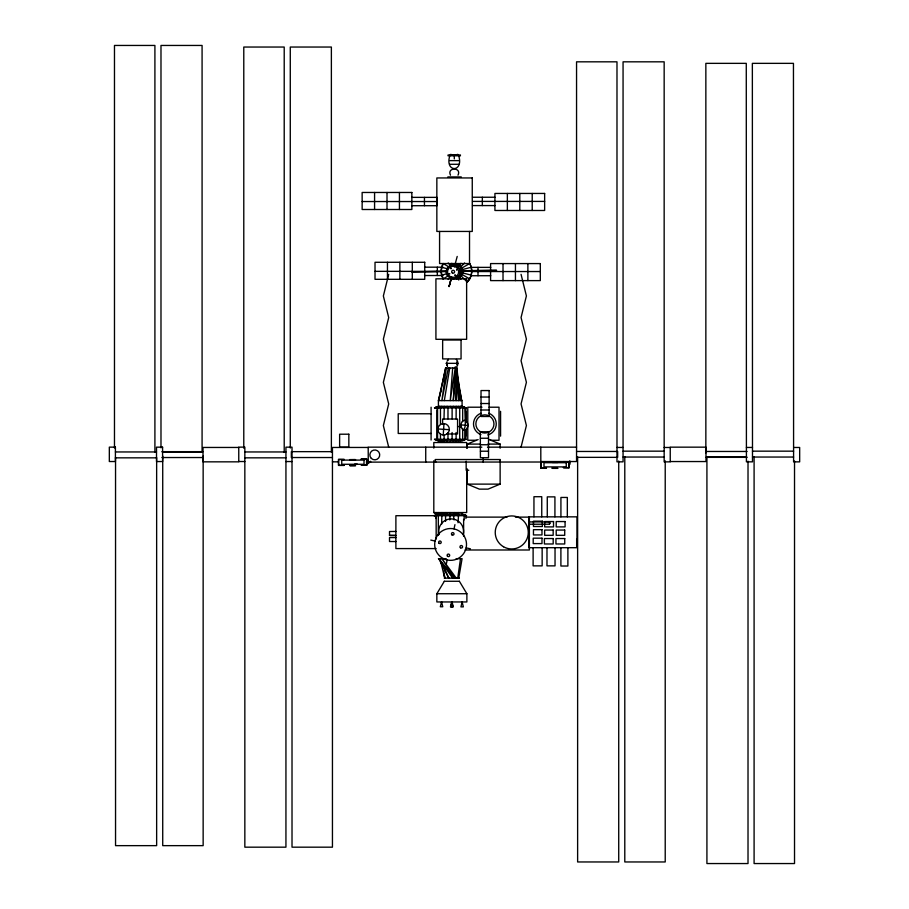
<?xml version="1.0" encoding="UTF-8"?>
<svg xmlns="http://www.w3.org/2000/svg" width="909" height="909" viewBox="0 0 909 909"><rect width="100%" height="100%" fill="white"/><g stroke="black" fill="none" stroke-linecap="round" stroke-linejoin="round"><path stroke-width="1.36" d="M500.132 460.658L500.132 484.122L488.053 489.133L479.338 489.133L467.249 484.122L467.249 468.942M456.113 418.844L456.159 406.368L459.715 407.925L459.715 439.32L458.613 440.967M443.626 429.128L443.967 423.583M443.251 435.013L443.592 429.514M458.738 155.814C463.92 172.767 444.592 172.767 449.773 155.814M452.671 367.997L450.25 400.608L455.216 367.997L453.307 400.608L456.113 367.997L456.159 400.608L456.682 367.997L458.613 400.608L456.875 367.997L445.535 367.997L438.808 400.608M448.478 275.779L443.103 278.881L441.047 271.212L443.103 263.53L448.478 266.632M449.08 273.723L449.864 273.836L449.126 273.529M461.738 273.439A7.726 7.726 0 0 1 456.273 278.904C463.704 277.256 463.692 265.587 456.25 263.962A7.726 7.726 0 0 1 461.738 269.439L461.999 271.439M460.965 279.12L459.727 276.972C465.533 273.961 462.931 264.258 456.398 264.553M461.102 275.916L467.249 282.063C472.021 277.234 473.044 269.428 469.692 263.53L462.158 267.882M446.296 367.997L441.876 400.608L448.364 367.997M465.488 425.242L467.896 425.537M457.727 578.158L460.499 558.671M441.649 524.152L441.876 514.119L438.627 512.551M471.021 275.745L490.78 275.711M458.738 578.158L462.079 558.671L456.159 558.671M444.331 400.608L449.739 367.997M444.001 418.844L444.331 406.368L440.456 407.925L440.456 424.31M446.251 564.25L447.183 559.989M454.023 528.89L454.954 524.641M445.728 367.997L438.411 400.608L438.411 406.368L434.582 407.925M388.7 274.382L383.359 295.982L388.7 317.571L383.359 339.171L388.7 360.771L383.359 382.371L388.7 403.971L383.359 425.571L388.7 447.16M521.062 447.114L526.402 425.526L521.062 403.926L526.402 382.325L521.062 360.725L526.402 339.125L521.062 317.536L526.402 295.936L521.062 274.336M451.398 277.915L449.091 286.551L451.716 276.825L449.091 286.54M464.113 430.093L465.363 425.389M457.204 256.44L454.386 266.973M441.342 389.734L438.411 400.608L462.079 400.608L462.079 406.368L465.908 407.925L461.681 406.368L464.942 407.925M449.785 519.914L450.25 512.551M458.034 522.743L458.613 514.119M458.011 175.164C461.988 167.051 446.512 167.051 450.489 175.164M459.727 265.439L460.965 263.292M459.375 581.271L466.874 593.725L466.874 601.951L436.843 601.951L436.843 593.725L444.353 581.271M454.5 512.551L453.307 514.119L454.034 519.914M451.182 268.655L450.989 267.905L450.784 268.655M452.114 418.844L452.114 407.925L453.307 406.368L456.113 407.925M440.456 407.925L441.876 406.368L437.57 407.925L437.57 439.32L439.99 440.967M448.171 279.427L450.807 276.791M461.102 266.496L464.613 262.985M445.558 521.334L445.558 515.676L447.183 514.119L449.785 515.676M438.331 535.446L438.331 515.676L439.99 514.119L436.013 512.551M450.25 440.967L452.114 439.32L452.114 432.502M449.796 265.712L447.239 268.223A6.761 6.761 0 0 0 447.239 275.086L448.353 276.506M465.908 429.764L465.965 439.32L434.536 439.32L438.808 440.967L460.499 440.967L462.681 439.32L462.681 428.4M458.466 512.551L454.034 515.676L450.25 514.119M437.57 407.925L439.99 406.368M456.113 432.502L456.113 439.32L453.307 440.967L452.114 439.32M441.649 515.676L444.331 514.119L445.558 515.676M435.831 518.505L435.831 515.676L438.808 514.119L462.079 514.119L466.624 515.676L395.892 515.71L395.892 548.582L436.161 548.582M462.761 440.422L464.942 439.32M435.706 407.925L438.808 406.368L434.536 407.925L465.965 407.925L465.908 421.571M444.001 407.925L447.183 406.368L447.978 407.925L447.978 418.844M459.715 439.32L456.159 440.967L456.113 439.32M438.331 515.676L441.876 514.119M462.079 440.967L465.965 439.32M467.249 448.239L467.249 444.092L478.123 439.581M434.536 407.925L438.411 406.368L462.079 406.368L465.965 407.925M438.638 514.505L434.547 515.676L438.411 514.119L433.809 512.551L433.809 460.738M460.499 440.967L464.783 439.32L464.783 429.764M435.831 515.676L439.99 514.119M435.638 407.539L438.808 406.368M434.547 515.676L438.808 514.119L434.366 512.551M438.808 514.119L433.866 515.676M441.569 275.177L447.569 273.575M462.829 269.484L471.226 267.235M456.772 269.394L456.67 270.189L456.977 269.45M549.502 522.664L550.184 523.175L549.502 523.698M450.444 154.462L451.307 154.462M457.091 154.462L458.022 154.462M450.432 154.655L451.296 154.655M452.591 154.791L455.841 154.791M448.035 154.984L460.477 154.984M450.432 155.178L451.296 155.178M448.035 155.814L460.477 155.814M449.773 160.62L458.738 160.62M449.773 164.29L458.738 164.29M447.83 176.925L461.261 176.925M411.675 197.367L437.036 197.367L437.036 205.707L411.675 205.707M472.555 197.242L494.928 197.242M362.146 201.537L437.036 201.537M472.555 201.412L544.639 201.412M472.555 205.582L494.928 205.582M424.537 267.178L442.91 267.178M471.01 267.371L490.78 267.371M441.047 271.212L447.251 271.212M463.056 271.212L471.748 271.212M375.019 271.348L441.513 271.348M459.215 271.439L461.908 271.439M471.01 271.541L540.31 271.541M424.537 275.518L442.91 275.518M445.978 363.339L457.897 363.339M481.02 397.04L489.122 397.04M481.02 403.528L489.122 403.528M481.986 407.209L467.783 407.209L467.783 440.251L476.305 440.251M489.076 407.209L499.018 407.209L499.018 440.251L490.496 440.251M481.02 410.004L489.122 410.004M431.093 413.765L398.222 413.765L398.222 433.468L431.093 433.468M446.683 433.968L457.568 433.968L457.568 419.015L442.603 419.015L442.603 424.446M480.418 438.252L488.519 438.252M467.249 444.092L479.441 444.092M487.951 444.092L500.132 444.092L500.132 448.239M480.418 444.74L488.519 444.74M481.861 447.16L368.202 447.16L368.259 463.306M487.474 447.16L576.556 447.16M238.76 447.455L203.014 447.455L203.014 461.84L238.76 461.84L238.76 447.137L244.839 447.137L244.839 847.177L285.937 847.177L285.937 447.16L292.016 447.16L292.016 847.177L332.444 847.177L332.444 447.455L368.202 447.455M616.984 447.455L623.063 447.455M664.161 447.478L670.24 447.478M746.414 447.455L752.493 447.455M793.591 447.478L799.67 447.478L799.67 461.863L793.591 461.863L793.455 63.357L752.357 63.357L752.493 461.84L746.414 461.84L746.278 63.357L705.85 63.357L705.85 452.909M480.418 451.216L488.519 451.216M623.063 451.159L664.161 451.159M752.493 451.159L793.591 451.159M576.556 451.466L617.654 451.466L617.654 457.352L576.556 457.352M705.986 451.466L747.084 451.466M161.916 451.648L203.014 451.648M332.444 451.648L291.346 451.648L291.346 457.534L332.444 457.534M115.409 451.955L156.507 451.955M162.404 452.091L202.082 452.091L202.082 45.45L160.984 45.45L160.984 447.842M244.839 451.955L285.937 451.955M746.596 456.909L706.918 456.909L706.918 863.55L748.016 863.55L748.016 461.158M623.063 457.045L664.161 457.045M752.493 457.045L793.591 457.045M705.986 457.352L747.084 457.352M161.916 457.534L203.014 457.534M115.409 457.841L156.507 457.841M244.839 457.841L285.937 457.841M361.032 459.034L366.702 459.113L366.702 465.033L361.203 465.033M361.441 459.272L366.941 459.272L366.941 465.192L361.441 465.192M344.306 459.409L338.523 459.352L338.523 465.272L344.306 465.328M344.091 459.522L338.58 459.522L338.58 465.442L344.091 465.442M349.692 459.602L355.305 459.522M350.124 459.852L355.624 459.852M238.76 461.522L244.839 461.522M285.937 461.545L292.016 461.545M540.798 461.545L576.556 461.545L576.556 61.823L616.984 61.823L616.984 461.84L623.063 461.84L623.063 61.823L664.161 61.823L664.161 461.863L670.24 461.863L670.24 447.16L705.986 447.16L705.986 461.545L670.24 461.545M563.285 461.636L568.954 461.715L568.954 467.635L563.285 467.544M332.444 461.84L337.943 461.84M563.682 461.874L569.193 461.874L569.193 467.794L563.682 467.794M368.202 462.124L546.548 462.011M552.047 462.124L557.558 462.124M551.945 462.204L557.444 462.204M552.365 462.454L557.876 462.454M354.59 464.135L357.351 464.135M349.692 465.522L355.305 465.442M350.124 465.772L355.624 465.772M546.548 467.93L540.775 467.874L540.775 461.954M546.332 468.044L540.832 468.044L540.798 447.16M551.945 468.124L557.558 468.044M552.365 468.374L557.876 468.374M468.794 470.237L466.169 470.237L466.169 461.204M467.249 484.122L500.132 484.122M433.809 512.551L466.681 512.551L466.681 469.135M466.419 517.119L506.995 517.119M515.392 517.119L529.379 517.119L529.379 549.99L465.022 549.99M529.379 521.925L549.513 521.925L549.513 524.22L529.379 524.22M395.892 531.458L389.507 531.515L389.507 535.458L395.892 535.458L389.507 535.401M395.892 537.583L389.507 537.583L389.507 541.525L395.892 541.525M576.999 547.695L528.754 547.695L528.754 516.846L576.999 516.846L576.999 539.287M438.411 558.671L446.228 558.671M444.274 578.158L459.42 578.158M444.296 581.271L459.42 581.271M436.843 593.725L466.874 593.725M457.568 426.491L460.999 426.685M437.865 428.968L443.41 429.309M443.808 429.332L449.353 429.684A5.749 5.749 0 0 1 440.433 434.116A5.749 5.749 0 0 1 441.047 424.173A5.749 5.749 0 0 1 449.353 429.684M460.999 424.923L465.249 425.219M430.798 540.094L435.059 541.025M466.147 547.866A15.919 15.919 0 0 1 439.865 556.194A15.919 15.919 0 0 1 445.785 529.265A15.919 15.919 0 0 1 466.147 547.866L470.407 548.797M441.569 267.235L447.569 268.848M462.829 272.927L471.226 275.177M462.772 514.744L466.181 515.676L462.079 514.119M464.192 519.914L464.192 515.676L461.681 514.119L466.181 515.676M461.681 514.119L465.942 515.676L465.942 518.505M437.57 439.32L441.876 440.967L440.456 439.32L440.456 433.866M489.258 439.581L500.132 444.092M440.456 439.32L444.331 440.967L444.001 435.229M434.536 439.32L438.808 440.967L435.706 439.32M444.001 439.32L447.183 440.967L447.978 439.32L447.978 432.502M462.158 274.541L469.692 278.881M442.024 512.551L444.331 514.119M456.784 265.712L459.477 268.564A6.761 6.761 0 0 1 459.477 275.427L456.92 277.938A7.079 7.079 0 0 1 449.932 277.938L447.376 275.427A6.761 6.761 0 0 1 447.376 268.564L449.932 266.053A7.079 7.079 0 0 1 456.92 266.053L458.363 267.144M450.25 406.368L452.114 407.925M456.159 514.119L458.034 515.676M448.171 262.985L450.807 265.621M444.399 568.409L448.807 578.158L438.808 558.671L454.591 578.158L441.876 558.671L456.318 578.158M445.989 512.551L447.183 514.119M438.808 558.671L452.682 578.158M458.613 406.368L459.715 407.925M451.818 263.292L453.068 265.439M458.113 277.643L458.761 280.04M440.626 561.262L444.762 578.158L443.728 571.193M457.636 380.223L458.181 382.95M458.715 385.666L461.681 400.608L456.807 372.076M444.41 575.374L444.831 578.158M465.374 425.06L464.783 407.925L460.499 406.368L462.681 407.925L462.681 421.571M456.841 373.429L457.204 376.156M457.761 380.223L458.306 384.302M458.67 387.018L460.499 400.608L456.875 367.997M794.523 460.988L794.523 863.55L754.095 863.55L754.095 456.727M665.218 460.806L665.218 861.959L624.79 861.959L624.79 456.557M618.722 460.977L618.722 861.959L577.624 861.959L577.624 456.727M576.658 539.287L576.658 546.525M569.784 460.84L569.784 464.397M569.545 461.863L569.545 464.226M568.784 461.636L568.784 467.544M567.886 547.695L567.886 566.023L560.898 566.023L560.898 547.695M567.33 516.846L567.33 497.45L560.921 497.45L560.921 516.846M555.035 547.695L555.035 565.864L546.979 565.864L546.979 547.695M554.922 516.846L554.922 496.871L547.275 496.871L547.275 516.846M542.15 547.695L542.15 565.864L533.117 565.864L533.117 547.695M541.753 516.846L541.753 496.712L533.947 496.712L533.947 516.846M541.048 462.011L541.048 467.93M532.219 193.447L532.219 210.479M527.879 263.576L527.879 280.608M519.789 193.447L519.789 210.479M515.448 263.576L515.448 280.608M507.358 193.447L507.358 210.479M503.018 263.576L503.018 280.608M500.575 411.322L500.575 436.138M500.302 461.011L500.302 459.534L435.206 459.534L435.206 461.011M483.27 458.045L483.27 462.124M482.338 197.242L482.338 205.582M478.009 267.371L478.009 275.711M469.521 231.443L469.521 263.542L439.57 263.542L439.57 231.443M466.681 448.126L466.681 442.524L433.809 442.524L433.809 448.126M466.226 411.743L466.226 422.662M466.226 429.934L466.226 435.718M463.624 519.323L463.624 536.39M454.307 155.95L454.307 158.882M437.32 267.178L437.32 275.518M436.843 407.198L436.843 407.971M436.843 409.811L436.843 438.252M436.843 439.263L436.843 440.036M436.161 517.903L436.161 539.037M435.672 461.295L435.672 462.226M431.093 407.198L431.093 440.036M425.73 447.16L425.73 462.124M424.446 197.367L424.446 205.707M412.3 262.281L412.3 279.313M399.869 262.281L399.869 279.313M399.437 192.469L399.437 209.502M387.45 262.281L387.45 279.313M387.007 192.469L387.007 209.502M374.576 192.469L374.576 209.502M370.577 461.295L370.577 462.226M368.656 461.193L368.656 463.556M368.418 461.022L368.418 463.385M366.543 459.034L366.543 464.942M331.376 452.273L331.376 47.041L290.278 47.041L290.278 448.023M284.21 452.443L284.21 47.041L243.782 47.041L243.782 448.194M203.15 456.091L203.15 845.643L162.722 845.643L162.722 456.091M156.643 457.682L156.643 845.643L115.545 845.643L115.545 457.682M154.905 452.273L154.905 45.45L114.477 45.45L114.477 448.012M488.758 413.254A11.374 11.374 0 0 1 487.815 434.934M480.975 434.627A11.374 11.374 0 0 1 480.975 413.254M456.307 359.396A5.579 5.579 0 0 1 455.148 368.179M447.523 366.134A5.579 5.579 0 0 1 446.967 364.793M447.523 360.555A5.579 5.579 0 0 1 448.41 359.396M439.183 534.526A12.408 12.408 0 0 1 451.171 518.903A12.408 12.408 0 0 1 463.158 534.526M449.932 265.61A7.079 7.079 0 0 1 456.92 265.61M455.091 278.279A7.079 7.079 0 0 0 456.784 277.597L459.34 275.086A6.761 6.761 0 0 0 459.34 268.223M451.478 278.279A7.079 7.079 0 0 1 449.796 277.597M456.693 361.975A5.09 5.09 0 0 1 456.693 364.611M455.375 366.895A5.09 5.09 0 0 1 454.875 367.338M447.353 365.85A5.09 5.09 0 0 1 446.853 361.975M447.353 360.748A5.09 5.09 0 0 1 448.171 359.691M469.692 263.53A15.351 15.351 0 0 1 467.249 282.063M443.103 278.881A15.351 15.351 0 0 1 443.103 263.53M454.909 275.166L455.693 275.382L454.954 275.075M441.558 601.906L440.342 606.769L442.774 606.769L441.558 601.906M451.693 602.008L450.478 606.871L452.909 606.871L451.693 602.008M452.034 601.906L450.819 606.769L453.25 606.769L452.034 601.906M462.136 602.008L460.92 606.871L463.351 606.871L462.136 602.008M472.26 177.948L436.843 177.948L436.843 231.443L472.26 231.443L472.26 177.948M411.857 192.469L362.146 192.469L362.146 209.502L411.857 209.502L411.857 192.469M544.639 193.447L494.928 193.447L494.928 210.479L544.639 210.479L544.639 193.447M424.73 262.281L375.019 262.281L375.019 279.313L424.73 279.313L424.73 262.281M540.31 263.576L490.587 263.576L490.587 280.608L540.31 280.608L540.31 263.576M496.541 270.359L462.09 270.734L496.541 270.359M446.353 271.45L411.891 271.825L446.353 271.45M466.624 278.813L435.922 278.813L435.922 339.307L466.624 339.307L466.624 278.813M461.056 340.011L442.649 340.011L442.649 358.919L461.056 358.919L461.056 340.011M489.122 390.552L481.02 390.552L481.02 416.492L489.122 416.492L489.122 390.552M488.519 431.764L480.418 431.764A9.101 9.101 0 0 1 480.316 416.061A9.101 9.101 0 0 1 493.962 423.946A9.101 9.101 0 0 1 480.316 431.82L480.418 457.704L488.519 457.704L488.519 431.764M348.84 434.207L339.625 434.207L339.625 447.114L348.84 447.114L348.84 434.207M115.409 447.137L109.33 447.137L109.33 461.522L115.409 461.522L115.409 447.137M162.586 447.16L156.507 447.16L156.507 461.545L162.586 461.545L162.586 447.16M364.02 460.102L341.75 460.102L341.75 464.283L364.02 464.283L364.02 460.102M566.262 462.704L543.991 462.704L543.991 466.896L566.262 466.896L566.262 462.704M542.343 521.175L533.458 521.175L533.458 526.516L542.343 526.516L542.343 521.175M553.536 521.55L544.661 521.55L544.661 526.89L553.536 526.89L553.536 521.55M565.08 521.55L556.206 521.55L556.206 526.89L565.08 526.89L565.08 521.55M541.98 529.674L533.458 529.674L533.458 534.935L541.98 534.935L541.98 529.674M553.172 530.049L544.661 530.049L544.661 535.31L553.172 535.31L553.172 530.049M564.716 530.049L556.206 530.049L556.206 535.31L564.716 535.31L564.716 530.049M541.991 538.173L533.208 538.173L533.208 543.593L541.991 543.593L541.991 538.173M553.195 538.548L544.411 538.548L544.411 543.968L553.195 543.968L553.195 538.548M564.739 538.548L555.956 538.548L555.956 543.968L564.739 543.968L564.739 538.548M371.304 458.386A4.931 4.931 0 0 0 379.553 456.182A4.931 4.931 0 0 0 373.519 450.137A4.931 4.931 0 0 0 371.304 458.386M460.409 547.741A1.295 1.295 0 0 0 462.533 547.07A1.295 1.295 0 0 0 460.886 545.559A1.295 1.295 0 0 0 460.409 547.741M447.523 556.308A1.295 1.295 0 0 0 449.648 555.638A1.295 1.295 0 0 0 448.001 554.126A1.295 1.295 0 0 0 447.523 556.308M451.875 534.822A1.295 1.295 0 0 0 454 534.151A1.295 1.295 0 0 0 452.352 532.64A1.295 1.295 0 0 0 451.875 534.822M439.047 543.241A1.295 1.295 0 0 0 441.183 542.571A1.295 1.295 0 0 0 439.536 541.06A1.295 1.295 0 0 0 439.047 543.241M452.409 273.007A1.454 1.454 0 0 0 454.602 271.746A1.454 1.454 0 0 0 452.409 270.484A1.454 1.454 0 0 0 452.409 273.007M450.296 276.654A5.579 5.579 0 0 0 458.67 271.814A5.579 5.579 0 0 0 450.296 266.985A5.579 5.579 0 0 0 450.296 276.654M467.317 427.946A4.92 3.454 -89.7 0 0 464.681 420.31A4.92 3.454 -89.7 0 0 461.352 427.412A4.92 3.454 -89.7 0 0 467.317 427.946M503.495 546.752A16.521 16.521 0 0 0 528.277 532.447A16.521 16.521 0 0 0 503.495 518.141A16.521 16.521 0 0 0 503.495 546.752"/></g></svg>
